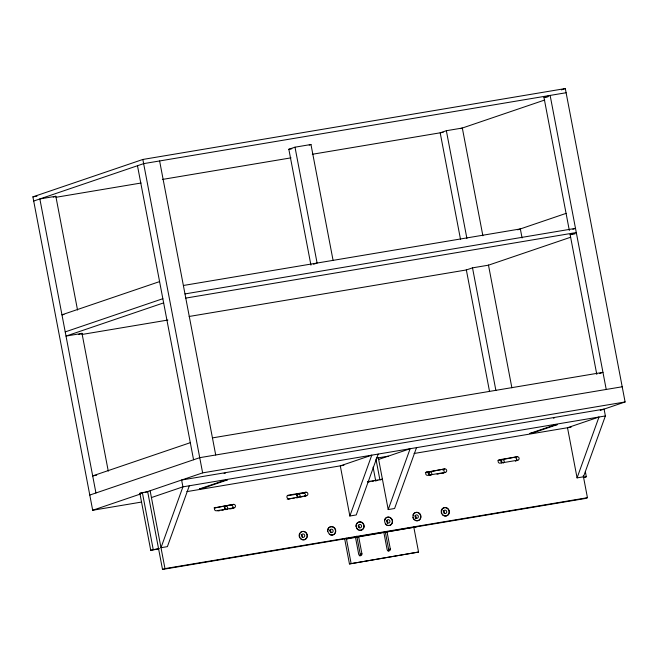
<?xml version="1.0" encoding="UTF-8"?>
<svg xmlns="http://www.w3.org/2000/svg" width="658" height="658" viewBox="0 0 658 658"><rect width="100%" height="100%" fill="white"/><g stroke="black" fill="none" stroke-linecap="round" stroke-linejoin="round"><path stroke-width="0.99" d="M189.307 485.785L167.387 546.642L160.996 547.711L182.916 486.854L181.616 480.019L604.085 409.111L605.385 415.946L583.465 476.803L577.074 477.881L567.509 427.733L598.994 417.024L577.074 477.881M349.859 516.012L371.786 455.155L340.293 465.864L349.859 516.012L356.249 514.943L378.177 454.086M416.522 447.646L394.594 508.502L388.204 509.58L410.131 448.723L378.638 459.432M141.314 502.103L92.688 510.263L32.9 196.857L142.844 159.458L565.312 88.559L625.1 401.964L600.269 410.411M33.698 201.035L143.641 163.636L566.11 92.737M53.191 197.153L55.831 196.257L77.537 310.05M310.938 265.141L288.837 149.276L294.998 147.178L310.971 144.497L333.071 260.362M309.211 145.097L310.971 144.497M561.422 89.883L565.312 88.559M482.882 235.778L462.327 128.039L446.354 130.72L440.194 132.809L460.551 239.553M569.335 230.473L543.977 97.507L550.137 95.418L606.224 389.454M460.567 128.631L544.709 100.016M159.581 281.599L61.959 314.804L63.958 314.475M65.224 331.903L162.847 298.699M163.645 302.877L66.022 336.082L81.995 333.4L78.475 334.593M313.578 264.245L317.098 263.044L294.998 147.178M517.706 229.831L566.077 213.381M572.855 229.272L575.503 228.375L184.98 293.92M570.642 237.234L488.491 265.174L472.51 267.855L466.349 269.953L189.142 316.473M190.31 442.678L92.688 475.882L96.685 475.208M89.784 495.071L199.736 457.672L622.205 386.772M158.825 548.928L150.74 550.285L139.866 493.303L147.376 491.616M92.688 510.263L140.36 494.051M145.229 492.398L202.631 472.872L625.1 401.964M151.43 497.563L182.916 486.854L605.385 415.946M599.446 373.555L602.967 372.354L212.444 437.899M214.121 507.91L233.516 504.373A1.744 1.62 71.2 0 1 235.432 505.813A1.744 1.62 71.2 0 1 234.166 507.795L232.521 508.354M214.286 508.025L233.516 504.373M303.47 493.056L305.937 492.217A1.744 1.62 71.2 0 1 307.862 493.656A1.744 1.62 71.2 0 1 306.587 495.639L304.128 496.477A1.744 1.62 71.2 0 0 305.394 494.495A1.744 1.62 71.2 0 0 303.47 493.056L287.694 495.704M287.192 499.175L306.587 495.639M150.74 550.285L159.261 548.427M425.356 472.46L444.75 468.924A1.744 1.62 71.2 0 1 446.675 470.363A1.744 1.62 71.2 0 1 445.4 472.337L443.755 472.896M425.52 472.576L444.75 468.924M147.655 491.567L162.518 569.441L164.977 568.602L587.446 497.703L583.259 475.734M497.941 460.419L517.172 456.767A1.744 1.62 71.2 0 1 519.096 458.207A1.744 1.62 71.2 0 1 517.821 460.181L515.362 461.019M348.913 538.162L346.453 539.001L416.366 526.836M583.86 477.593L586.319 476.754L585.373 471.753M359.737 555.887A1.744 1.62 71.2 0 0 360.255 554.275L361.9 553.715L358.626 536.574M388.138 551.124A1.744 1.62 71.2 0 0 388.656 549.504L390.301 548.953L387.027 531.812M344.644 538.688L349.456 563.931L418.554 552.046L413.94 527.848M418.554 552.046L349.456 563.931M587.446 497.703L584.987 498.542L162.518 569.441M553.436 418.151L554.242 417.978M224.074 473.39L225.349 473.168M543.977 97.507L547.966 96.841M288.837 149.276L291.831 148.774M32.9 196.857L36.955 196.174M55.831 196.257L39.858 198.938L95.945 492.974M55.988 197.293L141.083 183.014M162.362 179.445L291.025 157.846M312.303 154.276L443.188 132.307M183.45 285.473L520.346 228.935L522.074 237.982M185.778 298.099L576.293 232.554L570.132 234.651L575.125 233.812M81.905 334.478L167.897 320.043M139.866 493.303L142.901 492.793M376.236 458.182L388.22 456.175M186.839 491.625L343.945 465.255M414.046 453.494L571.16 427.124M367.427 481.697L382.405 479.189L379.937 480.027L375.998 459.342M305.937 492.217L288.188 495.194A1.744 1.62 71.2 0 0 286.913 497.177A1.744 1.62 71.2 0 0 288.837 498.616M517.172 456.767L499.422 459.745A1.744 1.62 71.2 0 0 498.147 461.719A1.744 1.62 71.2 0 0 500.072 463.166L517.821 460.181M367.962 482.034L369.961 481.705M371.951 481.368L373.95 481.031M375.948 480.694L377.947 480.365M234.166 507.795L216.416 510.772A1.744 1.62 71.2 0 1 214.492 509.333A1.744 1.62 71.2 0 1 215.758 507.351M445.4 472.337L427.651 475.315A1.744 1.62 71.2 0 1 425.726 473.875A1.744 1.62 71.2 0 1 426.993 471.901M217.897 510.945L219.871 510.616M221.836 510.287L223.81 509.95M225.784 509.621L227.758 509.292M229.724 508.963L231.698 508.634M288.344 499.126L290.318 498.789M292.292 498.46L294.266 498.131M296.232 497.802L298.206 497.464M300.18 497.135L302.154 496.806M437.019 474.171L438.993 473.842M440.967 473.505L442.933 473.176A1.744 1.62 71.2 0 0 443.336 473.053M583.292 477.256L586.319 476.754M570.099 234.462L596.798 374.427M488.45 264.985L511.883 387.833M446.354 130.72L466.909 238.459M472.477 267.666L495.91 390.515M466.316 269.755L489.56 391.6M378.268 457.483L388.204 509.58M373.086 467.147L375.759 481.138M385.391 532.371L388.656 549.504M383.836 532.347L387.101 549.488A1.744 1.62 71.2 0 0 389.026 550.927A1.744 1.62 71.2 0 0 390.301 548.953M356.792 536.13L360.255 554.275M355.435 537.117L358.7 554.25A1.744 1.62 71.2 0 0 360.625 555.697A1.744 1.62 71.2 0 0 361.9 553.715M346.289 538.129L351.101 563.371M159.614 160.955L215.709 454.991M142.844 159.458L202.631 472.872M137.481 165.734L193.567 459.769M150.123 490.728L164.977 568.602M142.334 492.464L153.207 549.446M81.962 333.203L108.274 471.161M358.256 525.265A1.744 1.62 71.2 0 1 359.095 527.897M386.657 520.494A1.744 1.62 71.2 0 1 387.217 523.455M501.709 462.796A1.744 1.62 71.2 0 1 501.421 460.148A1.744 1.62 71.2 0 1 503.913 460.435A1.744 1.62 71.2 0 1 503.337 462.977M500.376 460.468A1.744 1.62 71.2 0 1 501.824 462.813M427.124 472.765A1.744 1.62 71.2 0 1 429.213 475.364M298.37 497.382A1.744 1.62 71.2 0 1 296.923 495.038A1.744 1.62 71.2 0 1 299.374 494.257A1.744 1.62 71.2 0 1 299.555 497.004M296.24 494.734A1.744 1.62 71.2 0 1 297.227 497.793M224.238 506.989A1.744 1.62 71.2 0 1 225.085 509.621M514.704 457.606A1.744 1.62 71.2 0 1 515.757 460.896M442.283 469.754A1.744 1.62 71.2 0 1 443.689 472.814M231.048 505.212A1.744 1.62 71.2 0 1 232.455 508.264M443.04 510.855A1.744 1.62 71.2 0 1 444.298 513.594M415.058 515.732A1.744 1.62 71.2 0 1 415.617 518.693M329.855 530.027A1.744 1.62 71.2 0 1 330.694 532.667M301.035 534.691A1.744 1.62 71.2 0 1 302.293 537.43M441.806 509.341A4.261 3.956 71.2 0 1 447.029 508.206A4.261 3.956 71.2 0 1 448.789 513.692A4.261 3.956 71.2 0 1 443.87 515.782M442.933 515.247A4.261 3.956 71.2 0 1 442.151 514.49M441.567 513.544A4.261 3.956 71.2 0 1 441.222 512.492M441.156 511.381A4.261 3.956 71.2 0 1 441.353 510.312M412.953 515.074A4.261 3.956 71.2 0 1 417.995 512.656A4.261 3.956 71.2 0 1 420.511 518.117A4.261 3.956 71.2 0 1 415.469 520.544M414.532 520.017A4.261 3.956 71.2 0 1 412.821 517.254M384.552 519.845A4.261 3.956 71.2 0 1 389.256 517.303A4.261 3.956 71.2 0 1 392.267 522.181A4.261 3.956 71.2 0 1 388.088 525.569M387.069 525.314A4.261 3.956 71.2 0 1 385.341 524.023M356.603 523.645A4.261 3.956 71.2 0 1 363.496 524.418A4.261 3.956 71.2 0 1 359.687 530.34M358.668 530.077A4.261 3.956 71.2 0 1 356.365 527.848M356.019 526.787A4.261 3.956 71.2 0 1 356.142 524.607M327.618 531.557A4.261 3.956 71.2 0 1 331.764 526.696A4.261 3.956 71.2 0 1 335.309 532.421A4.261 3.956 71.2 0 1 329.329 534.321M300.484 532.371A4.261 3.956 71.2 0 1 306.11 533.013A4.261 3.956 71.2 0 1 305.764 538.96A4.261 3.956 71.2 0 1 300.138 538.326M299.563 537.38A4.261 3.956 71.2 0 1 299.801 533.177M199.407 488.927L202.598 488.392L227.347 479.962L224.049 480.546L199.407 488.927M529.567 433.515L532.766 432.972L557.515 424.55L554.217 425.126L529.567 433.515M428.638 472.929A1.744 1.62 71.2 0 0 430.513 475.265A1.744 1.62 71.2 0 0 431.401 472.469A1.744 1.62 71.2 0 0 428.638 472.929M224.501 507.195A1.744 1.62 71.2 0 0 226.377 509.522A1.744 1.62 71.2 0 0 227.273 506.726A1.744 1.62 71.2 0 0 224.501 507.195M384.823 519.754A4.261 3.956 71.2 0 0 389.396 525.454A4.261 3.956 71.2 0 0 391.584 518.619A4.261 3.956 71.2 0 0 384.823 519.754M356.422 524.516A4.261 3.956 71.2 0 0 360.995 530.216A4.261 3.956 71.2 0 0 363.183 523.381A4.261 3.956 71.2 0 0 356.422 524.516M441.625 510.221A4.261 3.956 71.2 0 0 446.198 515.921A4.261 3.956 71.2 0 0 448.386 509.086A4.261 3.956 71.2 0 0 441.625 510.221M413.224 514.984A4.261 3.956 71.2 0 0 417.797 520.684A4.261 3.956 71.2 0 0 419.985 513.849A4.261 3.956 71.2 0 0 413.224 514.984M328.021 529.287A4.261 3.956 71.2 0 0 332.594 534.987A4.261 3.956 71.2 0 0 334.782 528.152A4.261 3.956 71.2 0 0 328.021 529.287M299.62 534.049A4.261 3.956 71.2 0 0 304.193 539.749A4.261 3.956 71.2 0 0 306.381 532.914A4.261 3.956 71.2 0 0 299.62 534.049M301.578 535.044A1.744 1.62 71.2 0 0 303.453 537.372A1.744 1.62 71.2 0 0 304.341 534.576A1.744 1.62 71.2 0 0 301.578 535.044M329.979 530.274A1.744 1.62 71.2 0 0 331.854 532.61A1.744 1.62 71.2 0 0 332.742 529.813A1.744 1.62 71.2 0 0 329.979 530.274M358.38 525.512A1.744 1.62 71.2 0 0 360.255 527.839A1.744 1.62 71.2 0 0 361.152 525.043A1.744 1.62 71.2 0 0 358.38 525.512M386.781 520.741A1.744 1.62 71.2 0 0 388.656 523.077A1.744 1.62 71.2 0 0 389.552 520.281A1.744 1.62 71.2 0 0 386.781 520.741M415.182 515.979A1.744 1.62 71.2 0 0 417.057 518.307A1.744 1.62 71.2 0 0 417.953 515.51A1.744 1.62 71.2 0 0 415.182 515.979M443.582 511.208A1.744 1.62 71.2 0 0 445.458 513.544A1.744 1.62 71.2 0 0 446.354 510.748A1.744 1.62 71.2 0 0 443.582 511.208"/></g></svg>
